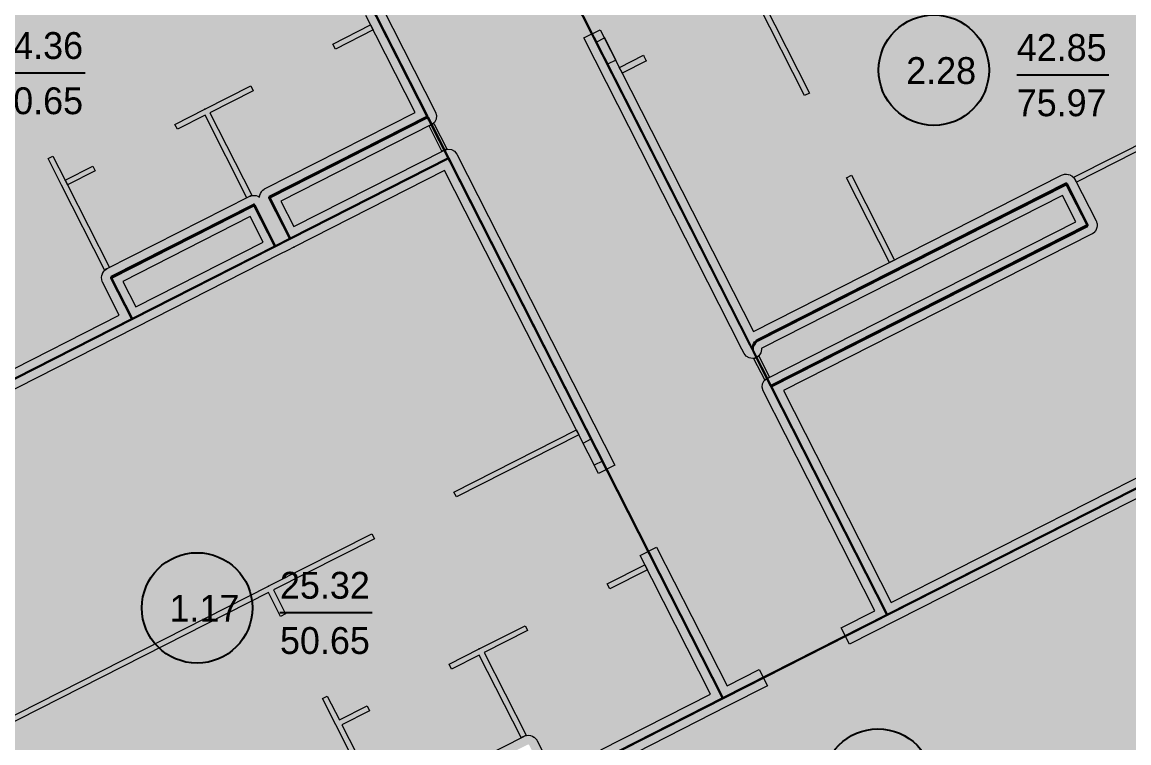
# Model space of a CAD drawing. Header units: millimetres. Extents: x 0 to 312583, y -208103 to 25097.
# Drawn here: x 248503 to 260521, y -100737 to -92908 of the extents above; entities that cross this region are included whole.
import ezdxf

# ---------------------------------------------------------------- set-up
doc = ezdxf.new("R2010")
doc.units = ezdxf.units.MM
doc.linetypes.add('Solid', pattern=[0])
for name, color, linetype, lineweight in [('Inner Walls', 5, 'Solid', 0), ('One-Bedroom Apartment', 151, 'Solid', 25), ('Room Objects', 47, 'Solid', 15), ('Room Walls', 47, 'Solid', 35), ('Service Area', 252, 'Solid', 25), ('Three-Bedroom Apartment', 250, 'Solid', 25), ('Two-Bedroom Apartment', 1, 'Solid', 35)]:
    doc.layers.add(name, color=color, linetype=linetype, lineweight=lineweight)
doc.styles.add('Dialog.plain', font='Dialog.plain')

msp = doc.modelspace()

# ---------------------------------------------------------------- hatches: boundary and pattern name
at = {"layer": 'One-Bedroom Apartment', "linetype": 'Solid', "lineweight": 25}
for points in [[(243290, -92009), (250155, -88522), (251414, -91000), (249698, -91872), (249696, -91873), (249695, -91874), (249693, -91876), (249693, -91877), (249692, -91879), (249692, -91881), (249693, -91883), (249693, -91885), (249920, -92331), (249921, -92332), (249922, -92334), (249924, -92335), (249925, -92336), (249927, -92336), (249929, -92336), (249931, -92336), (249933, -92335), (251649, -91463), (251649, -91463), (252903, -93932), (251187, -94804), (251185, -94805), (251184, -94806), (251183, -94808), (251182, -94810), (251182, -94812), (251182, -94813), (251182, -94815), (251183, -94817), (251409, -95263), (251409, -95263), (251255, -95341), (251029, -94895), (251028, -94894), (251026, -94892), (251025, -94891), (251023, -94890), (251021, -94890), (251019, -94890), (251017, -94890), (251015, -94891), (249471, -95676), (249469, -95677), (249468, -95678), (249467, -95680), (249466, -95681), (249465, -95683), (249465, -95685), (249466, -95687), (249466, -95689), (249693, -96135), (249693, -96135), (246269, -97874), (246269, -97874), (244780, -94942)], [(247759, -100806), (246269, -97874), (253134, -94387), (253134, -94387), (256113, -100250), (256113, -100251), (254234, -101206), (254234, -101206), (254008, -100760), (254007, -100758), (254006, -100757), (254004, -100756), (254002, -100755), (254000, -100754), (253998, -100754), (253996, -100755), (253995, -100755), (252450, -101540), (252448, -101541), (252447, -101543), (252446, -101544), (252445, -101546), (252445, -101548), (252445, -101550), (252445, -101552), (252446, -101554), (252672, -101999), (249248, -103738)], [(249248, -103738), (257005, -99798), (264762, -95858), (264762, -95858), (266251, -98791), (258445, -102755), (258455, -102741), (258456, -102740), (258464, -102722), (258465, -102720), (258469, -102701), (258469, -102699), (258470, -102679), (258469, -102677), (258466, -102658), (258465, -102656), (258458, -102638), (258458, -102637), (258277, -102280), (258276, -102279), (258274, -102277), (258273, -102276), (258271, -102275), (258269, -102275), (258267, -102275), (258265, -102275), (258263, -102276), (256627, -103107), (256626, -103108), (256624, -103109), (256623, -103111), (256622, -103113), (256622, -103115), (256622, -103117), (256622, -103119), (256623, -103120), (256849, -103566), (256849, -103566), (256370, -103810), (256144, -103364), (256143, -103362), (256141, -103361), (256140, -103360), (256138, -103359), (256136, -103358), (256134, -103358), (256132, -103359), (256130, -103359), (254385, -104246), (254383, -104247), (254382, -104248), (254381, -104250), (254380, -104252), (254380, -104254), (254380, -104256), (254380, -104258), (254381, -104259), (254607, -104705), (254607, -104705), (250738, -106671), (250738, -106671)]]:
    msp.add_hatch(color=250, dxfattribs=at).paths.add_polyline_path(points, flags=0)
at = {"layer": 'Room Objects', "linetype": 'Solid', "lineweight": 15}
msp.add_hatch(color=5, dxfattribs=at).paths.add_polyline_path([(254948, -93320), (254859, -93365), (254736, -93124), (254736, -93124), (254825, -93079), (254825, -93079)], flags=0)
at = {"layer": 'Room Objects', "linetype": 'Solid', "lineweight": 0}
msp.add_hatch(color=5, dxfattribs=at).paths.add_polyline_path([(254594, -97480), (254683, -97435), (254805, -97676), (254805, -97676), (254716, -97721)], flags=0)
at = {"layer": 'Service Area', "linetype": 'Solid', "lineweight": 25}
for points in [[(245687, -79726), (247471, -78820), (257896, -99345), (256113, -100250)], [(252908, -93941), (253134, -94387), (251418, -95258), (251192, -94813)], [(260066, -95115), (256633, -96859), (256452, -96502), (256445, -96484), (256442, -96465), (256442, -96445), (256446, -96426), (256454, -96408), (256465, -96392), (256480, -96378), (256496, -96368), (259840, -94670)], [(249475, -95684), (251020, -94900), (251246, -95346), (249702, -96130)]]:
    msp.add_hatch(color=254, dxfattribs=at).paths.add_polyline_path(points, flags=0)
at = {"layer": 'Two-Bedroom Apartment', "linetype": 'Solid', "lineweight": 35}
msp.add_hatch(color=151, dxfattribs=at).paths.add_polyline_path([(253428, -90549), (255307, -89594), (255533, -90040), (255534, -90042), (255536, -90043), (255537, -90044), (255539, -90045), (255541, -90045), (255543, -90045), (255545, -90045), (255547, -90044), (257092, -89260), (257093, -89259), (257095, -89257), (257096, -89256), (257097, -89254), (257097, -89252), (257097, -89250), (257097, -89248), (257096, -89246), (256869, -88801), (256869, -88801), (260293, -87061), (260293, -87061), (261783, -89994), (264762, -95858), (257896, -99346), (256638, -96867), (260071, -95124), (260072, -95123), (260074, -95122), (260075, -95120), (260076, -95118), (260076, -95117), (260076, -95115), (260076, -95113), (260075, -95111), (259849, -94665), (259848, -94663), (259846, -94662), (259845, -94661), (259843, -94660), (259841, -94660), (259839, -94660), (259837, -94660), (259835, -94661), (256492, -96359), (256491, -96360), (256474, -96370), (256473, -96371), (256459, -96385), (256457, -96386), (256446, -96402), (256445, -96404), (256437, -96422), (256437, -96424), (256432, -96443), (256432, -96445), (256432, -96462), (256407, -96413)], flags=0)

# ---------------------------------------------------------------- linework, layer by layer
at = {"layer": 'Inner Walls', "color": 47, "linetype": 'Solid', "lineweight": 15}
for p, q in [((252413, -92746), (252993, -93887)), ((252769, -93888), (252235, -92837)), ((254602, -93080), (254780, -92990)), ((254780, -92990), (256446, -96270)), ((256318, -96459), (254602, -93080)), ((251142, -94715), (252769, -93888)), ((252998, -93963), (252979, -93997)), ((252993, -93887), (253003, -93924)), ((253003, -93924), (252998, -93963)), ((252949, -94021), (251313, -94852)), ((252979, -93997), (252949, -94021)), ((251453, -95129), (253089, -94298)), ((253089, -94298), (253127, -94287)), ((253127, -94287), (253165, -94292)), ((253165, -94292), (253199, -94311)), ((253199, -94311), (253223, -94341)), ((253223, -94341), (254939, -97719)), ((253090, -94521), (251454, -95352)), ((254761, -97810), (253090, -94521)), ((256446, -96270), (259790, -94571)), ((259790, -94571), (259799, -94567)), ((259799, -94567), (259801, -94567)), ((259801, -94567), (259820, -94561)), ((259820, -94561), (259821, -94561)), ((259821, -94561), (259841, -94560)), ((259841, -94560), (259843, -94560)), ((259843, -94560), (259862, -94562)), ((259862, -94562), (259864, -94562)), ((259864, -94562), (259883, -94568)), ((259883, -94568), (259885, -94569)), ((259885, -94569), (259902, -94579)), ((259902, -94579), (259903, -94580)), ((259903, -94580), (259918, -94593)), ((259918, -94593), (259920, -94594)), ((259920, -94594), (259932, -94610)), ((259932, -94610), (259933, -94611)), ((259933, -94611), (259938, -94620)), ((259938, -94620), (260164, -95066)), ((249426, -95586), (250970, -94802)), ((250970, -94802), (250979, -94798)), ((250979, -94798), (250981, -94797)), ((250981, -94797), (251000, -94792)), ((251000, -94792), (251002, -94791)), ((251002, -94791), (251021, -94790)), ((251021, -94790), (251023, -94790)), ((251023, -94790), (251043, -94792)), ((251043, -94792), (251045, -94793)), ((251045, -94793), (251063, -94799)), ((251063, -94799), (251065, -94800)), ((251065, -94800), (251082, -94809)), ((251082, -94809), (251084, -94790)), ((251084, -94788), (251091, -94769)), ((251084, -94790), (251084, -94788)), ((251091, -94768), (251101, -94751)), ((251091, -94769), (251091, -94768)), ((251101, -94751), (251102, -94749)), ((251102, -94749), (251115, -94734)), ((251115, -94734), (251116, -94733)), ((251116, -94733), (251132, -94721)), ((251132, -94721), (251133, -94719)), ((251133, -94719), (251142, -94715)), ((259800, -94791), (256541, -96446)), ((259945, -95076), (259800, -94791)), ((251313, -94852), (251453, -95129)), ((250980, -95021), (249597, -95724)), ((251121, -95297), (250980, -95021)), ((256592, -96778), (259945, -95076)), ((260156, -95179), (260143, -95194)), ((260157, -95178), (260156, -95179)), ((260166, -95160), (260157, -95178)), ((260164, -95066), (260168, -95075)), ((260167, -95159), (260166, -95160)), ((260173, -95140), (260167, -95159)), ((260168, -95075), (260169, -95076)), ((260169, -95076), (260174, -95095)), ((260174, -95138), (260173, -95140)), ((260174, -95095), (260175, -95097)), ((260176, -95119), (260174, -95138)), ((260175, -95097), (260176, -95117)), ((260176, -95117), (260176, -95119)), ((249737, -96000), (251121, -95297)), ((260116, -95213), (256772, -96911)), ((260124, -95209), (260116, -95213)), ((260126, -95208), (260124, -95209)), ((260141, -95195), (260126, -95208)), ((260143, -95194), (260141, -95195)), ((251386, -95387), (251301, -95430)), ((251454, -95352), (251386, -95387)), ((251301, -95430), (249738, -96224)), ((249368, -95660), (249374, -95641)), ((249368, -95662), (249368, -95660)), ((249374, -95641), (249375, -95639)), ((249375, -95639), (249385, -95622)), ((249385, -95622), (249386, -95621)), ((249386, -95621), (249399, -95606)), ((249399, -95606), (249400, -95604)), ((249400, -95604), (249415, -95592)), ((249415, -95592), (249417, -95591)), ((249417, -95591), (249426, -95586)), ((249365, -95681), (249368, -95662)), ((249365, -95683), (249365, -95681)), ((249367, -95703), (249365, -95683)), ((249367, -95705), (249367, -95703)), ((249373, -95724), (249367, -95705)), ((249373, -95725), (249373, -95724)), ((249377, -95734), (249373, -95725)), ((249558, -96091), (249377, -95734)), ((249597, -95724), (249737, -96000)), ((257940, -99211), (264493, -95882)), ((246447, -97671), (249558, -96091)), ((264584, -96061), (257487, -99666)), ((249738, -96224), (246537, -97850)), ((256343, -96507), (256318, -96459)), ((256524, -96501), (256503, -96532)), ((256532, -96464), (256524, -96501)), ((256533, -96453), (256532, -96454)), ((256532, -96454), (256532, -96456)), ((256532, -96456), (256532, -96464)), ((256534, -96451), (256533, -96453)), ((256535, -96450), (256534, -96451)), ((256541, -96446), (256535, -96450)), ((256366, -96537), (256343, -96507)), ((256398, -96556), (256366, -96537)), ((256435, -96562), (256398, -96556)), ((256472, -96554), (256435, -96562)), ((256503, -96532), (256472, -96554)), ((256538, -96875), (256543, -96836)), ((256543, -96836), (256562, -96802)), ((256562, -96802), (256592, -96778)), ((256549, -96913), (256538, -96875)), ((257762, -99302), (256549, -96913)), ((256772, -96911), (257940, -99211)), ((254939, -97719), (254761, -97810)), ((255214, -98702), (255392, -98611)), ((255392, -98611), (256157, -100117)), ((255979, -100207), (255214, -98702)), ((257397, -99487), (257762, -99302)), ((257487, -99666), (257397, -99487)), ((256157, -100117), (256505, -99940)), ((256505, -99940), (256596, -100118)), ((254786, -100813), (255979, -100207)), ((256596, -100118), (256159, -100340)), ((256159, -100340), (254280, -101295)), ((252405, -101451), (253949, -100666)), ((253949, -100666), (253958, -100662)), ((253958, -100662), (253960, -100662)), ((253960, -100662), (253979, -100656)), ((253979, -100656), (253981, -100656)), ((253981, -100656), (254000, -100654)), ((254000, -100654), (254002, -100654)), ((254002, -100654), (254022, -100657)), ((254022, -100657), (254024, -100657)), ((254024, -100657), (254042, -100663)), ((254042, -100663), (254044, -100664)), ((254044, -100664), (254061, -100674)), ((254061, -100674), (254063, -100675)), ((254063, -100675), (254078, -100688)), ((254078, -100688), (254079, -100689)), ((254079, -100689), (254091, -100704)), ((254091, -100704), (254092, -100706)), ((254092, -100706), (254097, -100715)), ((254097, -100715), (254278, -101071))]:
    msp.add_line(p, q, dxfattribs=at)
msp.add_point((251454, -95352), dxfattribs=at)
at = {"layer": 'One-Bedroom Apartment', "color": 250, "linetype": 'Solid', "lineweight": 25}
for p, q in [((251649, -91463), (252903, -93932)), ((252903, -93932), (251187, -94804)), ((246269, -97874), (253134, -94387)), ((253134, -94387), (256113, -100250)), ((251183, -94808), (251182, -94810)), ((251182, -94810), (251182, -94812)), ((251182, -94812), (251182, -94813)), ((251182, -94813), (251182, -94815)), ((251182, -94815), (251183, -94817)), ((251184, -94806), (251183, -94808)), ((251183, -94817), (251409, -95263)), ((251185, -94805), (251184, -94806)), ((251187, -94804), (251185, -94805)), ((251015, -94891), (249471, -95676)), ((251017, -94890), (251015, -94891)), ((251019, -94890), (251017, -94890)), ((251021, -94890), (251019, -94890)), ((251023, -94890), (251021, -94890)), ((251025, -94891), (251023, -94890)), ((251026, -94892), (251025, -94891)), ((251028, -94894), (251026, -94892)), ((251029, -94895), (251028, -94894)), ((251255, -95341), (251029, -94895)), ((251409, -95263), (251255, -95341)), ((249466, -95681), (249465, -95683)), ((249465, -95683), (249465, -95685)), ((249465, -95685), (249466, -95687)), ((249467, -95680), (249466, -95681)), ((249466, -95687), (249466, -95689)), ((249466, -95689), (249693, -96135)), ((249468, -95678), (249467, -95680)), ((249469, -95677), (249468, -95678)), ((249471, -95676), (249469, -95677)), ((257005, -99798), (264762, -95858)), ((249693, -96135), (246269, -97874)), ((249248, -103738), (257005, -99798)), ((256113, -100251), (254234, -101206)), ((256113, -100250), (256113, -100251))]:
    msp.add_line(p, q, dxfattribs=at)
for p in [(253134, -94387), (251409, -95263), (249693, -96135)]:
    msp.add_point(p, dxfattribs=at)
at = {"layer": 'Room Objects', "color": 0, "linetype": 'Solid', "lineweight": 0}
for p, q in [((254736, -93124), (254825, -93079)), ((254859, -93365), (254736, -93124)), ((254825, -93079), (254948, -93320)), ((254948, -93320), (254859, -93365)), ((254594, -97480), (254683, -97435)), ((254683, -97435), (254805, -97676)), ((254716, -97721), (254594, -97480)), ((254805, -97676), (254716, -97721))]:
    msp.add_line(p, q, dxfattribs=at)
for p in [(254736, -93124), (254825, -93079), (254805, -97676)]:
    msp.add_point(p, dxfattribs=at)
at = {"layer": 'Room Walls', "color": 47, "linetype": 'Solid', "lineweight": 9}
for p, q in [((257000, -93706), (256496, -92713)), ((256549, -92686), (257054, -93679)), ((251878, -93147), (252287, -92939)), ((252314, -92993), (251905, -93200)), ((252287, -92939), (252314, -92993)), ((259924, -94593), (263036, -93013)), ((263063, -93066), (259951, -94646)), ((251905, -93200), (251878, -93147)), ((254989, -93400), (255249, -93268)), ((255281, -93330), (255020, -93462)), ((255249, -93268), (255254, -93276)), ((255254, -93276), (255254, -93277)), ((255254, -93277), (255276, -93321)), ((255276, -93321), (255281, -93330)), ((254986, -93401), (254989, -93400)), ((255002, -93427), (254986, -93401)), ((255009, -93440), (255002, -93427)), ((255011, -93445), (255009, -93440)), ((255016, -93453), (255011, -93445)), ((255020, -93462), (255016, -93453)), ((250488, -93853), (250986, -93600)), ((250986, -93600), (251013, -93653)), ((251013, -93653), (250542, -93893)), ((257054, -93679), (257000, -93706)), ((250162, -94019), (250488, -93853)), ((250489, -93920), (250189, -94072)), ((250943, -94815), (250489, -93920)), ((250542, -93893), (250997, -94788)), ((250189, -94072), (250162, -94019)), ((252922, -94035), (252975, -94008)), ((253062, -94311), (252922, -94035)), ((252975, -94008), (253116, -94284)), ((253116, -94284), (253062, -94311)), ((248784, -94391), (248838, -94363)), ((248930, -94678), (248784, -94391)), ((248838, -94363), (248970, -94624)), ((248970, -94624), (249270, -94472)), ((249297, -94525), (248997, -94677)), ((249270, -94472), (249297, -94525)), ((257453, -94598), (257507, -94571)), ((257507, -94571), (257975, -95493)), ((249399, -95600), (248930, -94678)), ((248970, -94624), (248983, -94649)), ((248997, -94677), (248970, -94624)), ((248983, -94649), (248984, -94651)), ((248984, -94651), (248997, -94677)), ((248997, -94677), (249452, -95573)), ((257922, -95520), (257453, -94598)), ((259951, -94646), (259924, -94593)), ((250997, -94788), (250943, -94815)), ((257957, -95502), (257922, -95520)), ((257975, -95493), (257957, -95502)), ((249452, -95573), (249399, -95600)), ((256450, -96564), (256503, -96537)), ((256566, -96792), (256450, -96564)), ((256503, -96537), (256619, -96765)), ((256619, -96765), (256566, -96792)), ((253192, -98012), (254521, -97338)), ((254521, -97338), (254548, -97391)), ((254548, -97391), (253220, -98066)), ((253220, -98066), (253192, -98012)), ((251204, -99022), (252301, -98465)), ((252328, -98519), (251231, -99076)), ((252301, -98465), (252328, -98519)), ((254856, -99011), (255265, -98803)), ((255293, -98856), (254883, -99064)), ((255265, -98803), (255293, -98856)), ((251177, -99036), (251204, -99022)), ((254883, -99064), (254856, -99011)), ((247968, -100666), (251177, -99036)), ((251178, -99103), (247995, -100720)), ((251310, -99363), (251178, -99103)), ((251231, -99076), (251364, -99336)), ((251364, -99336), (251310, -99363)), ((253467, -99717), (253965, -99464)), ((253965, -99464), (253978, -99491)), ((253978, -99491), (253992, -99517)), ((253992, -99517), (253521, -99757)), ((253140, -99883), (253467, -99717)), ((253467, -99784), (253167, -99936)), ((253922, -100680), (253467, -99784)), ((253521, -99757), (253976, -100653)), ((253167, -99936), (253140, -99883)), ((251763, -100255), (251817, -100228)), ((251909, -100542), (251763, -100255)), ((251817, -100228), (251949, -100488)), ((251949, -100488), (252249, -100336)), ((252249, -100336), (252276, -100389)), ((252276, -100389), (251976, -100541)), ((252378, -101465), (251909, -100542)), ((251976, -100541), (252431, -101438)), ((253949, -100666), (253922, -100680)), ((253976, -100653), (253949, -100666))]:
    msp.add_line(p, q, dxfattribs=at)
for p in [(250488, -93853), (248970, -94624), (251177, -99036), (253467, -99717)]:
    msp.add_point(p, dxfattribs=at)
at = {"layer": 'Service Area', "color": 254, "linetype": 'Solid', "lineweight": 25}
for p, q in [((247471, -78820), (257896, -99345)), ((256113, -100250), (245687, -79726)), ((251192, -94813), (252908, -93941)), ((252908, -93941), (253134, -94387)), ((253134, -94387), (251418, -95258)), ((256496, -96368), (259840, -94670)), ((259840, -94670), (260066, -95115)), ((251418, -95258), (251192, -94813)), ((249475, -95684), (251020, -94900)), ((251020, -94900), (251246, -95346)), ((260066, -95115), (256633, -96859)), ((251246, -95346), (249702, -96130)), ((249702, -96130), (249475, -95684)), ((256465, -96392), (256480, -96378)), ((256480, -96378), (256496, -96368)), ((256442, -96445), (256446, -96426)), ((256442, -96465), (256442, -96445)), ((256445, -96484), (256442, -96465)), ((256452, -96502), (256445, -96484)), ((256446, -96426), (256454, -96408)), ((256454, -96408), (256465, -96392)), ((256633, -96859), (256452, -96502)), ((257896, -99345), (256113, -100250))]:
    msp.add_line(p, q, dxfattribs=at)
at = {"layer": 'Three-Bedroom Apartment', "color": 7, "linetype": 'Solid', "lineweight": 25}
for p, q in [((248189, -93458), (249189, -93458)), ((259303, -93480), (260303, -93480)), ((251303, -99321), (252303, -99321))]:
    msp.add_line(p, q, dxfattribs=at)
for centre in [(258403, -93430), (250403, -99271), (257796, -101186)]:
    msp.add_circle(centre, 600, dxfattribs=at)
at = {"layer": 'Two-Bedroom Apartment', "color": 151, "linetype": 'Solid', "lineweight": 25}
for p, q in [((256407, -96413), (253428, -90549)), ((259835, -94661), (256492, -96359)), ((259837, -94660), (259835, -94661)), ((259839, -94660), (259837, -94660)), ((259841, -94660), (259839, -94660)), ((259843, -94660), (259841, -94660)), ((259845, -94661), (259843, -94660)), ((259846, -94662), (259845, -94661)), ((259848, -94663), (259846, -94662)), ((259849, -94665), (259848, -94663)), ((260075, -95111), (259849, -94665)), ((256638, -96867), (260071, -95124)), ((260071, -95124), (260072, -95123)), ((260072, -95123), (260074, -95122)), ((260074, -95122), (260075, -95120)), ((260076, -95113), (260075, -95111)), ((260075, -95120), (260076, -95118)), ((260076, -95115), (260076, -95113)), ((260076, -95117), (260076, -95115)), ((260076, -95118), (260076, -95117)), ((264762, -95858), (257896, -99346)), ((256473, -96371), (256459, -96385)), ((256474, -96370), (256473, -96371)), ((256491, -96360), (256474, -96370)), ((256492, -96359), (256491, -96360)), ((256432, -96462), (256407, -96413)), ((256437, -96424), (256432, -96443)), ((256432, -96443), (256432, -96445)), ((256432, -96445), (256432, -96462)), ((256445, -96404), (256437, -96422)), ((256437, -96422), (256437, -96424)), ((256446, -96402), (256445, -96404)), ((256457, -96386), (256446, -96402)), ((256459, -96385), (256457, -96386)), ((257896, -99346), (256638, -96867))]:
    msp.add_line(p, q, dxfattribs=at)

# ---------------------------------------------------------------- texts
at = {"layer": 'Three-Bedroom Apartment', "color": 7, "linetype": 'Solid', "lineweight": 25, "style": 'Dialog.plain'}
for s, p in [('24.36', (248189, -93308)), ('42.85', (259303, -93330)), ('2.28', (258103, -93580)), ('50.65', (248189, -93908)), ('75.97', (259303, -93930)), ('25.32', (251303, -99171)), ('1.17', (250103, -99421)), ('50.65', (251303, -99771))]:
    msp.add_text(s, height=291.6, dxfattribs=at).set_placement(p)

doc.saveas('drawing.dxf')
